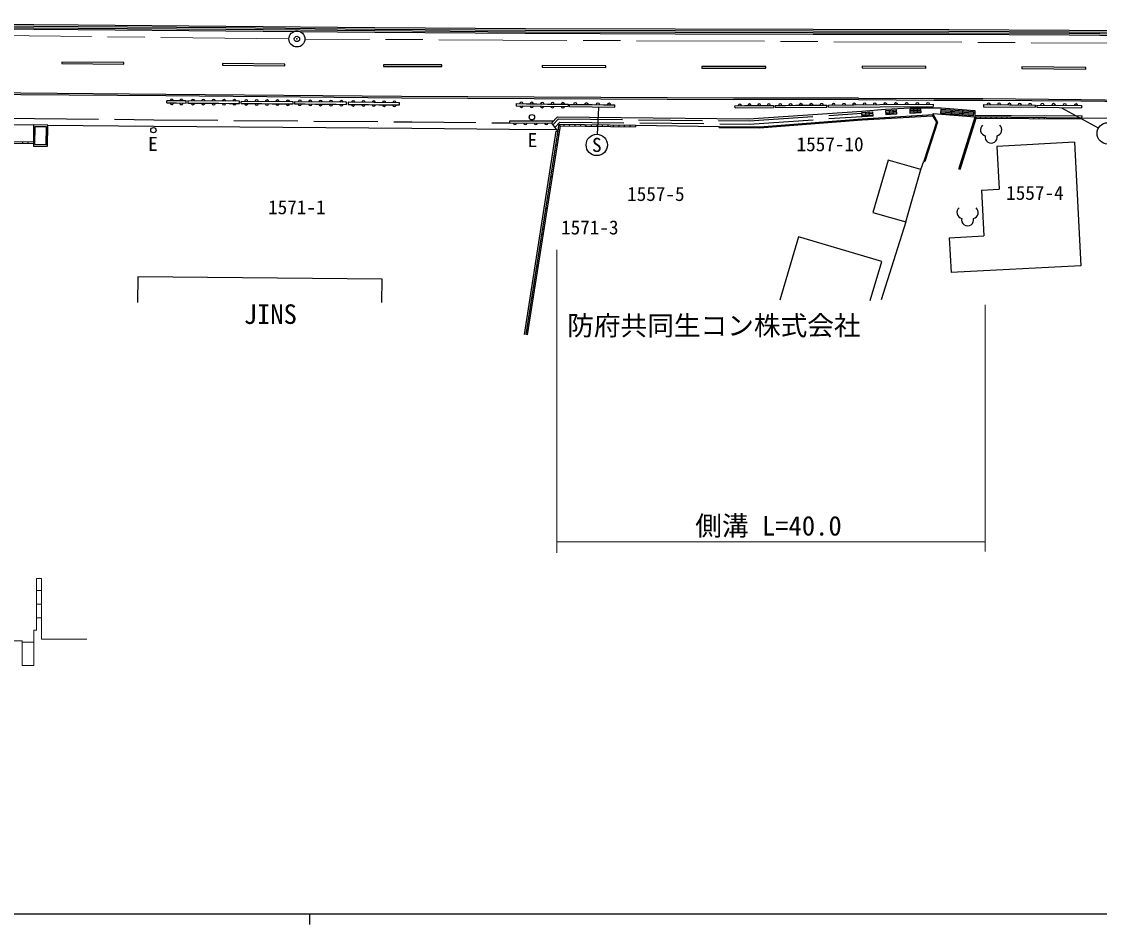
# Model space of a CAD drawing. Units: millimetres, scale not verified. Extents: x 40000 to 680000, y 20000 to 380000.
# Drawn here: x 241020 to 342053, y 204000 to 288652 of the extents above; entities that cross this region are included whole.
import ezdxf
from ezdxf.enums import TextEntityAlignment as Align

# ---------------------------------------------------------------- set-up
doc = ezdxf.new("R2010")
doc.units = ezdxf.units.MM
doc.header["$LTSCALE"] = 1000
doc.header["$PDMODE"] = 32
doc.header["$PDSIZE"] = 500
doc.linetypes.add('CHAIN', pattern=[18.5, 12, -1.5, 3.5, -1.5])
doc.linetypes.add('DASHED', pattern=[7.5, 6, -1.5])
for name, color, linetype, lineweight in [('M-BGD', 7, 'Continuous', 25), ('M-BGD-EXST', 7, 'Continuous', 25), ('M-BMK', 2, 'CHAIN', 13), ('M-BMK-HTXT', 7, 'Continuous', 13), ('M-BMK-SRVR', 3, 'Continuous', 25), ('M-STR-HTXT', 7, 'Continuous', 13), ('M-STR-STRC', 7, 'Continuous', 25), ('M-TTL-BAND', 7, 'Continuous', 25)]:
    doc.layers.add(name, color=color, linetype=linetype, lineweight=lineweight)
doc.styles.add('ＭＳ ゴシック', font='')
doc.styles.get('ＭＳ ゴシック').set_extended_font_data('MS Gothic')

msp = doc.modelspace()

# ---------------------------------------------------------------- linework, layer by layer
at = {"layer": 'M-BGD'}
for p, q in [((254649, 281026), (254651, 281226)), ((254649, 281026), (255547, 281016)), ((256448, 281206), (254651, 281226)), ((255547, 281016), (256445, 281006)), ((256445, 281006), (256448, 281206)), ((256599, 281212), (256598, 281012)), ((256598, 281012), (257570, 281005)), ((261461, 281176), (256599, 281212)), ((257570, 281005), (258542, 280998)), ((258542, 280998), (259515, 280991)), ((259515, 280991), (260487, 280983)), ((260487, 280983), (261460, 280976)), ((261460, 280976), (261461, 281176)), ((261590, 280971), (261591, 281171)), ((261590, 280971), (262565, 280964)), ((266470, 281139), (261591, 281171)), ((262565, 280964), (263541, 280958)), ((263541, 280958), (264517, 280951)), ((264517, 280951), (265493, 280945)), ((265493, 280945), (266469, 280939)), ((266469, 280939), (266470, 281139)), ((266618, 281136), (266616, 280936)), ((266616, 280936), (267589, 280926)), ((271482, 281086), (266618, 281136)), ((267589, 280926), (268562, 280916)), ((268562, 280916), (269534, 280906)), ((269534, 280906), (270507, 280896)), ((270507, 280896), (271480, 280886)), ((271480, 280886), (271482, 281086)), ((271622, 281089), (271620, 280889)), ((271620, 280889), (272585, 280878)), ((276449, 281032), (271622, 281089)), ((272585, 280878), (273551, 280866)), ((276446, 280832), (276449, 281032)), ((287391, 280957), (287388, 280757)), ((287391, 280957), (288362, 280945)), ((288362, 280945), (289332, 280933)), ((289332, 280933), (290303, 280920)), ((290303, 280920), (291274, 280908)), ((291274, 280908), (292245, 280896)), ((292245, 280896), (292242, 280696)), ((292384, 280690), (292387, 280890)), ((292387, 280890), (293445, 280876)), ((293445, 280876), (294503, 280863)), ((321483, 280864), (326473, 280892)), ((326473, 280892), (326474, 280692)), ((273551, 280866), (274516, 280855)), ((274516, 280855), (275481, 280844)), ((275481, 280844), (276446, 280832)), ((287388, 280757), (292242, 280696)), ((292384, 280690), (296616, 280635)), ((294503, 280863), (295561, 280849)), ((295561, 280849), (296618, 280835)), ((296616, 280635), (296618, 280835)), ((307892, 280764), (308798, 280772)), ((307894, 280564), (307892, 280764)), ((307894, 280564), (311517, 280595)), ((308798, 280772), (309704, 280780)), ((309704, 280780), (310610, 280787)), ((310610, 280787), (311515, 280795)), ((311515, 280795), (311517, 280595)), ((311648, 280790), (312618, 280797)), ((311648, 280790), (311649, 280590)), ((311649, 280590), (316499, 280624)), ((312618, 280797), (313588, 280804)), ((313588, 280804), (314558, 280810)), ((314558, 280810), (315528, 280817)), ((315528, 280817), (316498, 280824)), ((316499, 280624), (316498, 280824)), ((316652, 280812), (321483, 280864)), ((316654, 280612), (316652, 280812)), ((316654, 280612), (321485, 280664)), ((319772, 280255), (322012, 280450)), ((319788, 280120), (320772, 280195)), ((319819, 279709), (319788, 280120)), ((319798, 279983), (320782, 280058)), ((319809, 279846), (320793, 279921)), ((320116, 280145), (320147, 279734)), ((320444, 280170), (320475, 279759)), ((320772, 280195), (320803, 279784)), ((321485, 280664), (326474, 280692)), ((322012, 280450), (324302, 280578)), ((322022, 280300), (323010, 280388)), ((322058, 279892), (322022, 280300)), ((322034, 280164), (323022, 280252)), ((322046, 280028), (323034, 280116)), ((323046, 279980), (322058, 279892)), ((322351, 280329), (322387, 279922)), ((322681, 280358), (322717, 279951)), ((323010, 280388), (323046, 279980)), ((324302, 280578), (325324, 280566)), ((324304, 280434), (325293, 280475)), ((324320, 280040), (324304, 280434)), ((324309, 280303), (325299, 280344)), ((324315, 280172), (325304, 280213)), ((325310, 280081), (324320, 280040)), ((324634, 280448), (324650, 280054)), ((324964, 280462), (324980, 280068)), ((325293, 280475), (325310, 280081)), ((325324, 280566), (327203, 280553)), ((325450, 279766), (325444, 279866)), ((325962, 279796), (325956, 279896)), ((326413, 279822), (326469, 279925)), ((326469, 279925), (326477, 280026)), ((326477, 280026), (330406, 279712)), ((327178, 280044), (327208, 280450)), ((330203, 279818), (327178, 280044)), ((327188, 280179), (330213, 279954)), ((327198, 280315), (330223, 280090)), ((327203, 280553), (330380, 280308)), ((327208, 280450), (330233, 280225)), ((328216, 280375), (328186, 279969)), ((329225, 280300), (329194, 279893)), ((330233, 280225), (330203, 279818)), ((330380, 280308), (330372, 279843)), ((331196, 280868), (331193, 280668)), ((331193, 280668), (336032, 280617)), ((331196, 280868), (336034, 280817)), ((336034, 280817), (336032, 280617)), ((336174, 280824), (336171, 280624)), ((336171, 280624), (340380, 280568)), ((336174, 280824), (340383, 280768)), ((340383, 280768), (340380, 280568)), ((234682, 279035), (242151, 278962)), ((242151, 278962), (242127, 276972)), ((242151, 278962), (242213, 278961)), ((243481, 278946), (242151, 278962)), ((243457, 276956), (243481, 278946)), ((286775, 279150), (286776, 279350)), ((286775, 279150), (290685, 279135)), ((286776, 279350), (290875, 279334)), ((291367, 279026), (288276, 259296)), ((291495, 278874), (288425, 259272)), ((290685, 279135), (291250, 279726)), ((290685, 279135), (291265, 278375)), ((291367, 279026), (298578, 278928)), ((291495, 278874), (291367, 279026)), ((291495, 278874), (298576, 278778)), ((291880, 278869), (291882, 279019)), ((292395, 278862), (292397, 279012)), ((292910, 278855), (292912, 279005)), ((293425, 278848), (293427, 278998)), ((293940, 278841), (293942, 278991)), ((294456, 278834), (294458, 278984)), ((294971, 278827), (294973, 278977)), ((295486, 278820), (295488, 278970)), ((296001, 278813), (296003, 278963)), ((296516, 278806), (296518, 278956)), ((297031, 278799), (297033, 278949)), ((297546, 278792), (297548, 278942)), ((298061, 278785), (298063, 278935)), ((298578, 278928), (298576, 278778)), ((298578, 278928), (306424, 278826)), ((311218, 278768), (311210, 278867)), ((311723, 278807), (311715, 278907)), ((312229, 278846), (312221, 278946)), ((312735, 278886), (312727, 278985)), ((313240, 278925), (313232, 279025)), ((313746, 278964), (313738, 279064)), ((314251, 279004), (314244, 279103)), ((314757, 279043), (314749, 279143)), ((315263, 279082), (315255, 279182)), ((315768, 279122), (315761, 279222)), ((316274, 279161), (316266, 279261)), ((316780, 279201), (316772, 279300)), ((317285, 279240), (317278, 279340)), ((317791, 279279), (317783, 279379)), ((318297, 279319), (318289, 279418)), ((318802, 279358), (318795, 279458)), ((319308, 279397), (319300, 279497)), ((319814, 279437), (319806, 279536)), ((320803, 279784), (319819, 279709)), ((320324, 279467), (320318, 279566)), ((320837, 279496), (320831, 279596)), ((321349, 279526), (321344, 279626)), ((321862, 279556), (321856, 279656)), ((322374, 279586), (322369, 279686)), ((322887, 279616), (322881, 279716)), ((323399, 279646), (323394, 279746)), ((323912, 279676), (323906, 279776)), ((324425, 279706), (324419, 279806)), ((324937, 279736), (324931, 279836)), ((326587, 279525), (326673, 279575)), ((326768, 279213), (326877, 279224)), ((328875, 274823), (330406, 279712)), ((330366, 279180), (330251, 279216)), ((330492, 279584), (330404, 279704)), ((330404, 279704), (340397, 279638)), ((330903, 279581), (330904, 279701)), ((331403, 279578), (331403, 279698)), ((331902, 279574), (331903, 279694)), ((332402, 279571), (332403, 279691)), ((332902, 279568), (332902, 279688)), ((333401, 279564), (333402, 279684)), ((333901, 279561), (333902, 279681)), ((334400, 279558), (334401, 279678)), ((334900, 279554), (334901, 279674)), ((335400, 279551), (335401, 279671)), ((335899, 279548), (335900, 279668)), ((336399, 279544), (336400, 279664)), ((336899, 279541), (336899, 279661)), ((337398, 279538), (337399, 279658)), ((337898, 279534), (337899, 279654)), ((338398, 279531), (338398, 279651)), ((338897, 279528), (338898, 279648)), ((339397, 279524), (339398, 279644)), ((339896, 279521), (339897, 279641)), ((340396, 279518), (340397, 279638)), ((340397, 279638), (340396, 279518)), ((340397, 279638), (340430, 279813)), ((340397, 279638), (344354, 279590)), ((277587, 278643), (286771, 278550)), ((286771, 278550), (291144, 278533)), ((291112, 278369), (288128, 259319)), ((291112, 278369), (291261, 278346)), ((291361, 278016), (291213, 278039)), ((291438, 278509), (291290, 278533)), ((306423, 278726), (306424, 278826)), ((306895, 278721), (306896, 278821)), ((307367, 278716), (307367, 278816)), ((307838, 278712), (307839, 278812)), ((308310, 278707), (308311, 278807)), ((308782, 278702), (308783, 278802)), ((309254, 278698), (309255, 278798)), ((309726, 278693), (309727, 278793)), ((310197, 278688), (310198, 278788)), ((310712, 278728), (310704, 278828)), ((326333, 277865), (326428, 277834)), ((326482, 278328), (326578, 278298)), ((326632, 278792), (326728, 278761)), ((330060, 278204), (329945, 278240)), ((330213, 278692), (330098, 278728)), ((236228, 277409), (242132, 277384)), ((241147, 277238), (241148, 277388)), ((241639, 277236), (241640, 277386)), ((242127, 276972), (243457, 276956)), ((291206, 277030), (291058, 277053)), ((291284, 277523), (291135, 277546)), ((326033, 276938), (326128, 276907)), ((326183, 277402), (326278, 277371)), ((329754, 277228), (329640, 277264)), ((329907, 277716), (329793, 277752)), ((339708, 277330), (332448, 276950)), ((332448, 276950), (332658, 272939)), ((339708, 277330), (340315, 265753)), ((291052, 276043), (290904, 276066)), ((291129, 276536), (290981, 276560)), ((325733, 276011), (325828, 275981)), ((325883, 276475), (325978, 276444)), ((329448, 276251), (329334, 276287)), ((329601, 276740), (329487, 276775)), ((290897, 275057), (290749, 275080)), ((290974, 275550), (290826, 275573)), ((325325, 274776), (325586, 275547)), ((325583, 275548), (325678, 275517)), ((329143, 275275), (329028, 275311)), ((329296, 275763), (329181, 275799)), ((290743, 274070), (290594, 274093)), ((290820, 274563), (290672, 274587)), ((323897, 269859), (325325, 274776)), ((290588, 273084), (290440, 273107)), ((290665, 273577), (290517, 273600)), ((330998, 272852), (332658, 272939)), ((330998, 272852), (331224, 268556)), ((290434, 272097), (290285, 272120)), ((290511, 272590), (290363, 272614)), ((290279, 271111), (290131, 271134)), ((290356, 271604), (290208, 271627)), ((290125, 270124), (289976, 270147)), ((290202, 270617), (290054, 270640)), ((323897, 269859), (321596, 262563)), ((289970, 269137), (289822, 269161)), ((290047, 269631), (289899, 269654)), ((289815, 268151), (289667, 268174)), ((289893, 268644), (289745, 268667)), ((313860, 268471), (312088, 262519)), ((321652, 266151), (313860, 268471)), ((327969, 268385), (331224, 268556)), ((327969, 268385), (328141, 265115)), ((289661, 267164), (289513, 267188)), ((289738, 267658), (289590, 267681)), ((289506, 266178), (289358, 266201)), ((289584, 266671), (289435, 266694)), ((320568, 262511), (321652, 266151)), ((340315, 265753), (328141, 265115)), ((251912, 264724), (251889, 262316)), ((274821, 264509), (251912, 264724)), ((289275, 264698), (289126, 264721)), ((289352, 265191), (289204, 265215)), ((289429, 265685), (289281, 265708)), ((274800, 262316), (274821, 264509)), ((289120, 263712), (288972, 263735)), ((289197, 264205), (289049, 264228)), ((288966, 262725), (288817, 262748)), ((289043, 263218), (288895, 263242)), ((288811, 261739), (288663, 261762)), ((288888, 262232), (288740, 262255)), ((288656, 260752), (288508, 260775)), ((288734, 261245), (288586, 261269)), ((288502, 259766), (288354, 259789)), ((288579, 260259), (288431, 260282)), ((288425, 259272), (288276, 259296))]:
    msp.add_line(p, q, dxfattribs=at)
at = {"layer": 'M-BGD', "linetype": 'DASHED'}
for p, q in [((277593, 279243), (286775, 279150)), ((290808, 278974), (291334, 279525)), ((290992, 278733), (291461, 279224)), ((322242, 275671), (320814, 270754)), ((325325, 274776), (322242, 275671)), ((320814, 270754), (323897, 269859))]:
    msp.add_line(p, q, dxfattribs=at)
at = {"layer": 'M-BGD'}
for points in [[(291250, 279726), (309204, 279546), (319772, 280255)], [(319806, 279536), (326469, 279925), (326877, 279224), (325678, 275517)], [(243481, 278948), (253418, 278847), (277587, 278643)], [(306423, 278726), (310202, 278688), (319813, 279437)], [(306424, 278826), (310198, 278788), (319806, 279536)], [(319813, 279437), (326413, 279822), (326768, 279213), (325583, 275548)], [(328990, 274787), (330492, 279584), (340396, 279518)], [(330372, 279843), (333822, 279856), (340430, 279813)], [(236222, 264865), (236377, 277259), (242130, 277234)]]:
    msp.add_lwpolyline(points, dxfattribs=at)
at = {"layer": 'M-BGD', "linetype": 'DASHED'}
for points in [[(291334, 279525), (309209, 279346), (319793, 280056)], [(216898, 279808), (242219, 279561), (253424, 279447), (277593, 279243)], [(291461, 279224), (309218, 279046), (319816, 279756)]]:
    msp.add_lwpolyline(points, dxfattribs=at)
at = {"layer": 'M-BGD'}
msp.add_lwpolyline([(242279, 277120), (242299, 278810), (243329, 278797), (243308, 277108)], close=True, dxfattribs=at)
for centre, radius, start, end in [((255098, 281021), 150, 179.28915, 359.48244), ((255100, 281221), 150, 359.28923, 179.48236), ((255996, 281011), 150, 179.28632, 359.48343), ((255998, 281211), 150, 359.28827, 179.48339), ((257084, 281021), 163, 184.00255, 355.14461), ((257085, 281196), 163, 4.00255, 175.14461), ((258056, 281014), 163, 184.00252, 355.14641), ((258058, 281189), 163, 4.00252, 175.14641), ((259029, 281007), 162, 184.00167, 355.14558), ((259030, 281182), 163, 4.00255, 175.14461), ((260001, 280999), 163, 184.00252, 355.14641), ((260002, 281174), 163, 4.00252, 175.14641), ((260973, 280992), 163, 184.00065, 355.14651), ((260975, 281167), 162, 4.00167, 175.14558), ((262078, 280981), 163, 184.25678, 354.99179), ((262079, 281154), 163, 4.25777, 174.99264), ((263053, 280974), 163, 184.25675, 354.99358), ((263055, 281148), 163, 4.25587, 174.99454), ((264029, 280968), 163, 184.25865, 354.99168), ((264030, 281141), 163, 4.2559, 174.99275), ((265005, 280961), 163, 184.25599, 354.99266), ((265006, 281135), 163, 4.25587, 174.99454), ((265981, 280955), 163, 184.25596, 354.99446), ((265982, 281129), 163, 4.2559, 174.99275), ((267103, 280944), 163, 183.86383, 354.95928), ((267104, 281119), 163, 3.86463, 174.95841), ((268075, 280934), 163, 183.86463, 354.95841), ((268077, 281109), 163, 3.86463, 174.95841), ((269048, 280924), 163, 183.8665, 354.9583), ((269050, 281099), 163, 3.8638, 174.96108), ((270021, 280914), 163, 183.86375, 354.95936), ((270023, 281089), 163, 3.86375, 174.95936), ((270994, 280904), 163, 183.86375, 354.95936), ((270995, 281079), 163, 3.86375, 174.95936), ((272103, 280895), 161, 183.33808, 355.31596), ((272105, 281072), 161, 3.33808, 175.31596), ((273068, 280883), 161, 183.33808, 355.31596), ((273070, 281061), 161, 3.33808, 175.31596), ((274035, 281049), 161, 3.33808, 175.31596), ((275001, 281038), 161, 3.33808, 175.31596), ((275966, 281027), 161, 3.33996, 175.31586), ((287876, 280939), 162, 3.61876, 174.94111), ((288847, 280926), 162, 3.61876, 174.94111), ((289818, 280914), 162, 3.61964, 174.94016), ((290788, 280902), 162, 3.61964, 174.94016), ((291759, 280890), 162, 3.61887, 174.93923), ((292916, 280854), 179, 8.48611, 170.03503), ((293973, 280841), 179, 8.48423, 170.03691), ((295031, 280827), 179, 8.48423, 170.03691), ((296089, 280813), 179, 8.48496, 170.03612), ((308345, 280767), 151, 0.8716, 180.12955), ((309251, 280775), 151, 0.87155, 180.12771), ((310157, 280783), 151, 0.8716, 180.12955), ((311063, 280790), 151, 0.87155, 180.12771), ((312133, 280782), 162, 4.6823, 176.10279), ((313103, 280788), 162, 4.68419, 176.10267), ((314073, 280795), 162, 4.68308, 176.10191), ((315043, 280802), 162, 4.68496, 176.1018), ((316013, 280808), 162, 4.68319, 176.1018), ((317135, 280805), 161, 4.68278, 176.55166), ((318102, 280816), 161, 4.68265, 176.55356), ((319068, 280826), 161, 4.68265, 176.55356), ((320034, 280837), 161, 4.68266, 176.55178), ((321000, 280847), 161, 4.68355, 176.55078), ((321982, 280849), 167, 6.23854, 174.41934), ((322980, 280855), 167, 6.23861, 174.42099), ((323978, 280861), 167, 6.23854, 174.41934), ((324976, 280867), 167, 6.23861, 174.42099), ((325974, 280872), 167, 6.23854, 174.41934), ((331679, 280851), 162, 3.55168, 175.23248), ((332647, 280841), 162, 3.55168, 175.23248), ((333615, 280831), 162, 3.54978, 175.23438), ((334583, 280820), 162, 3.55168, 175.23248), ((335550, 280810), 162, 3.54978, 175.23438), ((336700, 280790), 178, 8.15713, 170.29954), ((337752, 280776), 178, 8.15722, 170.29781), ((338804, 280761), 178, 8.1582, 170.29853), ((339857, 280747), 178, 8.15713, 170.29954), ((274033, 280872), 161, 183.33996, 355.31586), ((274999, 280861), 161, 183.33816, 355.31588), ((275964, 280849), 161, 183.33816, 355.31588), ((287874, 280763), 162, 183.61876, 354.94111), ((288845, 280751), 162, 183.61876, 354.94111), ((289815, 280739), 162, 183.61887, 354.93923), ((290786, 280727), 162, 183.61967, 354.93836), ((291757, 280714), 162, 183.61879, 354.93931), ((287264, 279162), 164, 184.50608, 355.04863), ((288241, 279158), 164, 184.50608, 355.04863), ((289219, 279154), 164, 184.50608, 355.04863), ((290196, 279151), 164, 184.50608, 355.04863)]:
    msp.add_arc(centre, radius, start, end, dxfattribs=at)
at = {"layer": 'M-BGD-EXST'}
for p, q in [((294996, 278085), (295136, 280561)), ((341953, 278643), (338514, 280522))]:
    msp.add_line(p, q, dxfattribs=at)
for centre, radius in [((288854, 279683), 250), ((342830, 278163), 1000), ((253379, 278467), 250), ((294939, 277087), 1000)]:
    msp.add_circle(centre, radius, dxfattribs=at)
for centre, radius, start, end in [((331478, 278505), 576, 130.60099, 257.4715), ((332328, 278505), 576, 282.53007, 49.39745), ((331903, 277808), 566, 166.31445, 13.68555), ((329271, 270757), 576, 130.60255, 257.46993), ((330121, 270757), 576, 282.5285, 49.39901), ((329696, 270061), 566, 166.31445, 13.68555)]:
    msp.add_arc(centre, radius, start, end, dxfattribs=at)
at = {"layer": 'M-BMK'}
for p, q in [((266082, 287027), (167448, 288158)), ((366145, 286517), (267582, 287015))]:
    msp.add_line(p, q, dxfattribs=at)
at = {"layer": 'M-BMK-SRVR'}
msp.add_circle((266832, 287019), 750, dxfattribs=at)
msp.add_point((266832, 287019), dxfattribs=at)
at = {"layer": 'M-STR-HTXT'}
for p, q in [((291195, 267251), (291195, 238855)), ((331329, 238959), (331329, 262082)), ((331329, 239861), (291195, 239861)), ((242883, 235302), (242416, 235302)), ((242883, 234029), (242416, 234029)), ((242883, 232745), (242416, 232745)), ((241088, 230455), (242184, 230455))]:
    msp.add_line(p, q, dxfattribs=at)
msp.add_lwpolyline([(150484, 229981), (157256, 229981), (157256, 230894), (171375, 230894), (171375, 232157), (172501, 232157), (172501, 230879), (231487, 230879), (231487, 231797), (232424, 231797), (232424, 230584), (241088, 230584), (241088, 228281), (242184, 228281), (242184, 231595), (242416, 231595), (242416, 236436), (242883, 236436), (242883, 230747), (247133, 230747)], dxfattribs=at)
at = {"layer": 'M-STR-STRC'}
for p, q in [((260167, 288081), (274146, 287948)), ((250612, 284811), (244804, 284855)), ((265708, 284663), (259860, 284712)), ((280410, 284579), (274945, 284580)), ((289817, 284368), (295782, 284339)), ((304781, 284284), (310785, 284281)), ((319827, 284304), (325769, 284295)), ((334787, 284241), (340784, 284195))]:
    msp.add_line(p, q, dxfattribs=at)
for points in [[(209311, 288202), (219100, 288123), (233800, 287990), (246337, 287896), (260165, 287782), (274144, 287648)], [(209312, 288352), (219101, 288273), (233801, 288140), (246338, 288046), (260166, 287932), (274145, 287798)], [(209314, 288502), (219103, 288423), (233802, 288290), (246339, 288196), (260167, 288081)], [(209315, 288652), (219104, 288573), (233804, 288440), (246341, 288346), (260169, 288231), (274147, 288098)], [(274146, 287948), (288241, 287853), (302292, 287814), (315233, 287784), (327930, 287758), (339224, 287701), (350754, 287589)], [(274147, 288098), (288242, 288003), (302293, 287964), (315233, 287934), (327930, 287908), (339225, 287851), (350755, 287739), (361331, 287647)], [(274144, 287648), (288240, 287553), (302291, 287514), (315232, 287484), (327929, 287458), (339222, 287401), (350751, 287290)], [(274145, 287798), (288241, 287703), (302292, 287664), (315233, 287634), (327929, 287608), (339223, 287551), (350752, 287439)], [(244804, 284855), (244803, 284705), (250611, 284661), (250612, 284811)], [(259860, 284712), (259858, 284562), (265707, 284513), (265708, 284663)], [(274945, 284580), (274945, 284430), (280410, 284429), (280410, 284579)], [(295782, 284339), (295782, 284489), (289818, 284518), (289817, 284368)], [(310785, 284281), (310785, 284431), (304781, 284434), (304781, 284284)], [(325769, 284295), (325769, 284445), (319827, 284454), (319827, 284304)], [(340784, 284195), (340785, 284345), (334788, 284391), (334787, 284241)], [(319465, 281330), (307767, 281328), (276621, 281484), (254549, 281673), (240951, 281782), (221049, 281965), (212225, 282032), (198246, 282140)], [(319465, 281480), (307767, 281478), (276622, 281634), (254551, 281823), (240953, 281932), (221050, 282115), (212226, 282182), (198247, 282290)], [(319465, 281330), (326526, 281289), (331136, 281294), (340324, 281204), (347078, 281112), (359776, 281010), (368609, 280947), (373968, 280888)], [(319466, 281480), (326527, 281439), (331136, 281444), (340326, 281354), (347080, 281262), (359777, 281160), (368611, 281097), (373970, 281038)]]:
    msp.add_lwpolyline(points, dxfattribs=at)
at = {"layer": 'M-TTL-BAND'}
for p, q in [((40000, 205000), (579000, 205000)), ((268000, 205000), (268000, 204000))]:
    msp.add_line(p, q, dxfattribs=at)

# ---------------------------------------------------------------- texts
at = {"layer": 'M-BGD-EXST', "style": 'ＭＳ ゴシック'}
for s, p in [('E', (253335, 277180)), ('E', (288906, 277535)), ('S', (294939, 277087))]:
    msp.add_text(s, height=1320, dxfattribs=at).set_placement(p, align=Align.MIDDLE_CENTER)
at = {"layer": 'M-BMK-HTXT', "style": 'ＭＳ ゴシック'}
for s, height, p in [('1557-10', 1320, (316807, 277156)), ('1557-5', 1320, (300475, 272490)), ('1557-4', 1320, (336004, 272594)), ('1571-1', 1320, (266822, 271244)), ('1571-3', 1320, (294283, 269349)), ('JINS', 1833, (264336, 261220)), ('防府共同生コン株式会社', 1833, (305915, 260150))]:
    msp.add_text(s, height=height, dxfattribs=at).set_placement(p, align=Align.MIDDLE_CENTER)
at = {"layer": 'M-STR-HTXT', "style": 'ＭＳ ゴシック'}
msp.add_text('側溝 L=40.0', height=1833, dxfattribs=at).set_placement((311031, 241378), align=Align.MIDDLE_CENTER)

doc.saveas('drawing.dxf')
